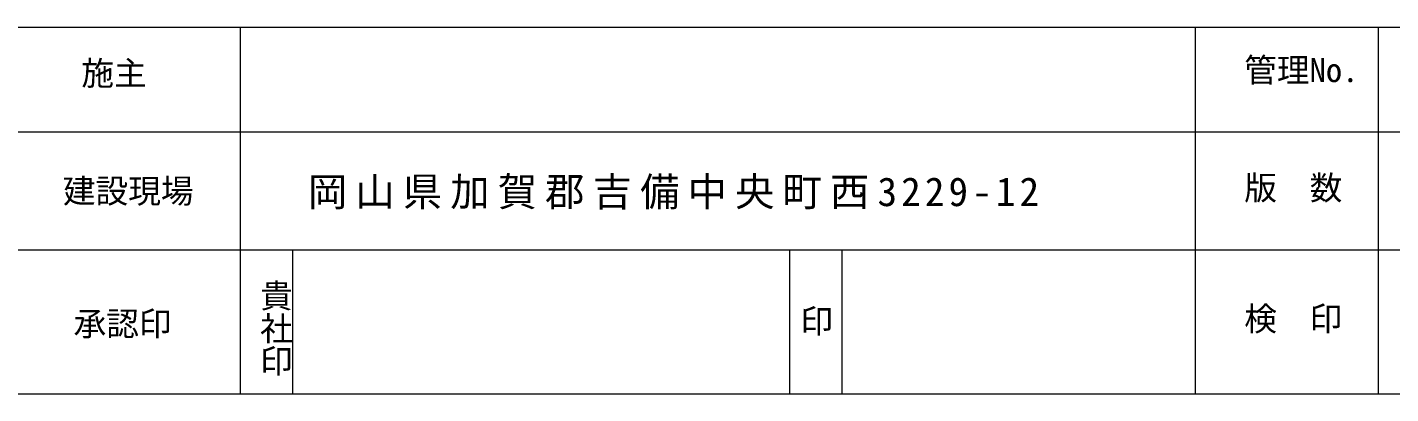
# Model space of a CAD drawing. Units: millimetres at full size, sheet at 1:100. Extents: x -20349 to 20251, y -13940 to 14060.
# Drawn here: x -14480 to -4055, y -13940 to -11140 of the extents above; entities that cross this region are included whole.
import ezdxf
from ezdxf.enums import TextEntityAlignment as Align

# ---------------------------------------------------------------- set-up
doc = ezdxf.new("R2010")
doc.units = ezdxf.units.MM
doc.header["$LTSCALE"] = 100
doc.layers.add('0-0', color=6, linetype='Continuous', lineweight=35)
doc.styles.add('@ＭＳ ゴシック', font='')
doc.styles.add('ＭＳ ゴシック', font='')
doc.styles.get('@ＭＳ ゴシック').set_extended_font_data('@MS Gothic')
doc.styles.get('ＭＳ ゴシック').set_extended_font_data('MS Gothic')

msp = doc.modelspace()

# ---------------------------------------------------------------- linework, layer by layer
at = {"layer": '0-0', "color": 5, "lineweight": 9}
for p, q in [((-20348.8, -11140.2), (20251.2, -11140.2)), ((-20348.8, -13940.2), (20251.2, -13940.2))]:
    msp.add_line(p, q, dxfattribs=at)
at = {"layer": '0-0', "color": 3, "lineweight": 18}
for p, q in [((-12848.8, -13940.2), (-12848.8, -11140.2)), ((-5548.8, -13940.2), (-5548.8, -11140.2)), ((-4148.8, -13940.2), (-4148.8, -11140.2)), ((-14548.8, -11940.2), (11251.2, -11940.2)), ((-14548.8, -12840.2), (11251.2, -12840.2)), ((-12448.8, -13940.2), (-12448.8, -12840.2)), ((-8648.8, -13940.2), (-8648.8, -12840.2)), ((-8248.8, -13940.2), (-8248.8, -12840.2))]:
    msp.add_line(p, q, dxfattribs=at)

# ---------------------------------------------------------------- texts
at = {"layer": '0-0', "color": 7, "style": 'ＭＳ ゴシック'}
for s, p in [('管理No.', (-5175.4, -11614)), ('施主', (-14067.2, -11638.1)), ('建設現場', (-14208.6, -12538.1)), ('版\u3000数', (-5174.8, -12514)), ('承認印', (-14126.5, -13552.2)), ('印', (-8568.3, -13533.6)), ('検\u3000印', (-5174.8, -13514))]:
    msp.add_text(s, height=183.3, dxfattribs=at).set_placement(p, align=Align.BOTTOM_LEFT)
at = {"layer": '0-0', "color": 7, "style": '@ＭＳ ゴシック'}
msp.add_text('貴社印', height=183.3, rotation=270, dxfattribs=at).set_placement((-12725.2, -13064.1), align=Align.BOTTOM_LEFT)
at = {"layer": '0-0', "color": 7, "insert": (-12334.5, -12533.3), "char_height": 219.9, "attachment_point": 7, "style": 'ＭＳ ゴシック'}
msp.add_mtext('\\T1.21;岡山県加賀郡吉備中央町西3229-12', dxfattribs=at)

doc.saveas('drawing.dxf')
